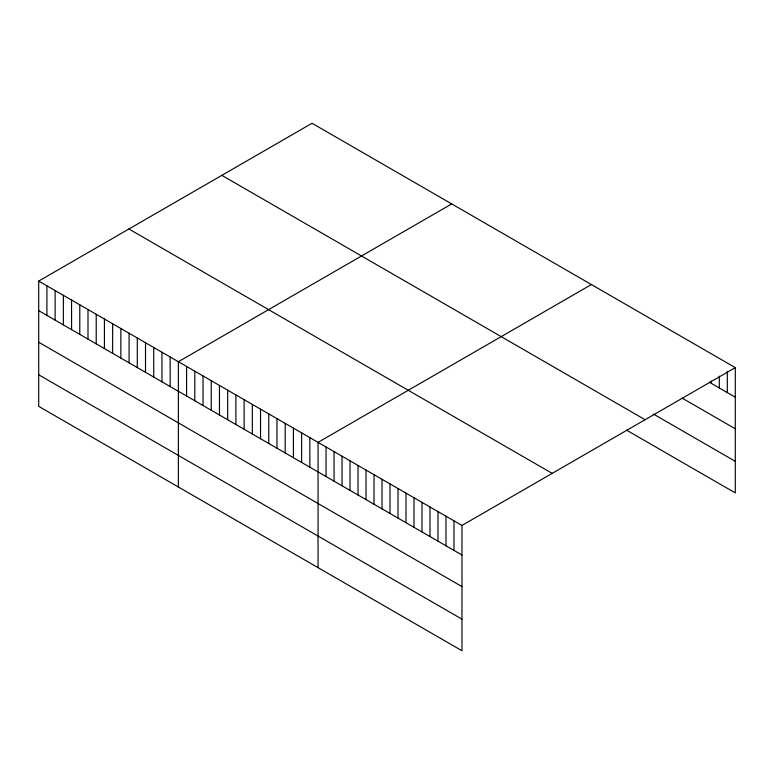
<?xml version="1.0" encoding="UTF-8"?>
<svg xmlns="http://www.w3.org/2000/svg" width="774" height="774" viewBox="0 0 774 774"><rect width="100%" height="100%" fill="white"/><g stroke="black" fill="none" stroke-linecap="round" stroke-linejoin="round"><path stroke-width="1.16" d="M38.7 281.078L461.962 525.449L461.962 650.731L38.7 406.36L38.7 281.078L312.038 123.269L735.3 367.64L735.3 492.922L626.369 430.034M451.716 203.91L178.378 361.719L178.378 487.001M591.394 284.551L318.056 442.36L318.056 567.652M461.962 525.449L735.3 367.64M709.313 382.201L735.3 397.207M682.329 398.213L735.3 428.796M653.353 414.022L735.3 461.333M221.838 175.34L645.1 419.711M128.9 228.998L552.162 473.369M38.7 310.645L461.962 555.016M38.7 342.234L461.962 586.595M38.7 374.771L461.962 619.142M727.308 371.297L727.308 392.592M719.307 376.145L719.307 387.968M711.316 380.992L711.316 383.353M453.97 520.825L453.97 550.391M445.979 516.21L445.979 545.776M437.978 511.595L437.978 541.161M429.986 506.98L429.986 536.546M421.994 502.365L421.994 531.931M413.993 497.75L413.993 527.317M406.002 493.135L406.002 522.702M398.01 488.52L398.01 518.087M390.009 483.905L390.009 513.472M382.017 479.29L382.017 508.857M374.016 474.675L374.016 504.232M366.025 470.05L366.025 499.617M358.033 465.435L358.033 495.002M350.032 460.82L350.032 490.387M342.04 456.205L342.04 485.772M334.049 451.59L334.049 481.157M326.048 446.975L326.048 476.542M309.842 437.62L309.842 467.186M301.628 432.869L301.628 462.436M293.404 428.128L293.404 457.695M285.19 423.388L285.19 452.954M276.976 418.637L276.976 448.204M268.762 413.897L268.762 443.463M260.538 409.156L260.538 438.723M252.324 404.405L252.324 433.972M244.11 399.665L244.11 429.231M235.896 394.924L235.896 424.491M227.672 390.183L227.672 419.75M219.458 385.433L219.458 414.999M211.244 380.692L211.244 410.259M203.03 375.951L203.03 405.518M194.806 371.201L194.806 400.768M186.592 366.46L186.592 396.027M170.164 356.969L170.164 386.536M161.95 352.228L161.95 381.795M153.726 347.487L153.726 377.054M145.512 342.747L145.512 372.304M137.298 337.996L137.298 367.563M129.084 333.255L129.084 362.822M120.86 328.515L120.86 358.081M112.646 323.764L112.646 353.331M104.432 319.023L104.432 348.59M96.218 314.283L96.218 343.849M87.994 309.532L87.994 339.099M79.78 304.792L79.78 334.358M71.566 300.051L71.566 329.618M63.352 295.31L63.352 324.867M55.128 290.56L55.128 320.126M46.914 285.819L46.914 315.386"/></g></svg>
